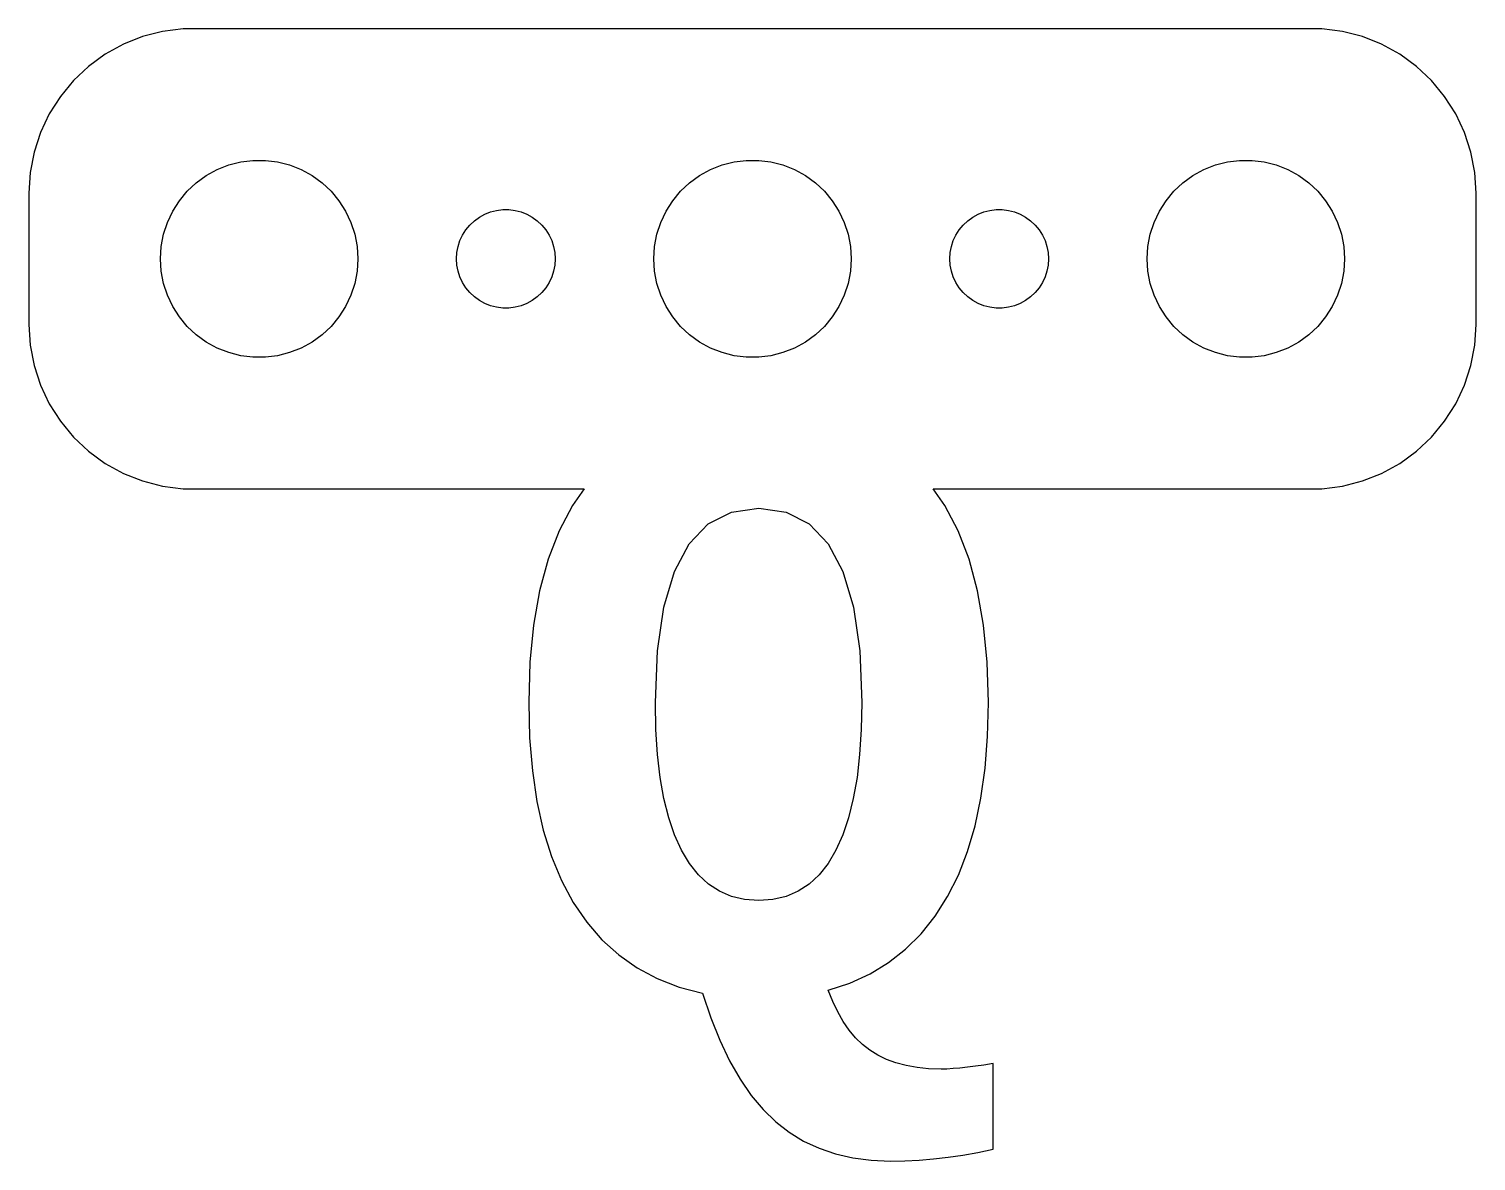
# Model space of a CAD drawing. Header units: metres. Extents: x -22 to 22, y -27.4 to 7.
import ezdxf

# ---------------------------------------------------------------- set-up
doc = ezdxf.new("R2010")
doc.units = ezdxf.units.M

msp = doc.modelspace()

# ---------------------------------------------------------------- linework, layer by layer
for p, q in [((-18.5451, 6.75528), (-19.1289, 6.52412)), ((-17.9369, 6.91142), (-18.5451, 6.75528)), ((-17.3139, 6.99013), (-17.9369, 6.91142)), ((17.3139, 6.99013), (-17.3139, 6.99013)), ((17.9369, 6.91142), (17.3139, 6.99013)), ((18.5451, 6.75528), (17.9369, 6.91142)), ((19.1289, 6.52412), (18.5451, 6.75528)), ((-19.6791, 6.22163), (-20.1871, 5.85255)), ((-19.1289, 6.52412), (-19.6791, 6.22163)), ((19.6791, 6.22163), (19.1289, 6.52412)), ((20.1871, 5.85255), (19.6791, 6.22163)), ((-20.1871, 5.85255), (-20.6448, 5.42273)), ((20.6448, 5.42273), (20.1871, 5.85255)), ((-20.6448, 5.42273), (-21.0451, 4.93892)), ((21.0451, 4.93892), (20.6448, 5.42273)), ((-21.0451, 4.93892), (-21.3815, 4.40877)), ((21.3815, 4.40877), (21.0451, 4.93892)), ((-21.3815, 4.40877), (-21.6489, 3.84062)), ((21.6489, 3.84062), (21.3815, 4.40877)), ((-21.6489, 3.84062), (-21.8429, 3.24344)), ((21.8429, 3.24344), (21.6489, 3.84062)), ((-21.8429, 3.24344), (-21.9606, 2.62666)), ((21.9606, 2.62666), (21.8429, 3.24344)), ((-16.6075, 2.53297), (-16.2773, 2.71448)), ((-16.2773, 2.71448), (-15.927, 2.85316)), ((-15.927, 2.85316), (-15.5621, 2.94685)), ((-15.5621, 2.94685), (-15.1884, 2.99408)), ((-15.1884, 2.99408), (-14.8116, 2.99408)), ((-14.8116, 2.99408), (-14.4379, 2.94685)), ((-14.4379, 2.94685), (-14.0729, 2.85316)), ((-14.0729, 2.85316), (-13.7227, 2.71448)), ((-13.7227, 2.71448), (-13.3925, 2.53297)), ((-1.60747, 2.53297), (-1.27733, 2.71448)), ((-1.27733, 2.71448), (-0.927048, 2.85316)), ((-0.927048, 2.85316), (-0.562134, 2.94685)), ((-0.562134, 2.94685), (-0.18837, 2.99408)), ((-0.18837, 2.99408), (0.18837, 2.99408)), ((0.18837, 2.99408), (0.562134, 2.94685)), ((0.562134, 2.94685), (0.927048, 2.85316)), ((0.927048, 2.85316), (1.27733, 2.71448)), ((1.27733, 2.71448), (1.60747, 2.53297)), ((13.3925, 2.53297), (13.7227, 2.71448)), ((13.7227, 2.71448), (14.0729, 2.85316)), ((14.0729, 2.85316), (14.4379, 2.94685)), ((14.4379, 2.94685), (14.8116, 2.99408)), ((14.8116, 2.99408), (15.1884, 2.99408)), ((15.1884, 2.99408), (15.5621, 2.94685)), ((15.5621, 2.94685), (15.927, 2.85316)), ((15.927, 2.85316), (16.2773, 2.71448)), ((16.2773, 2.71448), (16.6075, 2.53297)), ((-21.9606, 2.62666), (-22, 2)), ((-17.1869, 2.05363), (-16.9123, 2.31154)), ((-16.9123, 2.31154), (-16.6075, 2.53297)), ((-13.3925, 2.53297), (-13.0877, 2.31154)), ((-13.0877, 2.31154), (-12.8131, 2.05363)), ((-2.1869, 2.05363), (-1.91226, 2.31154)), ((-1.91226, 2.31154), (-1.60747, 2.53297)), ((1.60747, 2.53297), (1.91226, 2.31154)), ((1.91226, 2.31154), (2.1869, 2.05363)), ((12.8131, 2.05363), (13.0877, 2.31154)), ((13.0877, 2.31154), (13.3925, 2.53297)), ((16.6075, 2.53297), (16.9123, 2.31154)), ((16.9123, 2.31154), (17.1869, 2.05363)), ((22, 2), (21.9606, 2.62666)), ((-22, 2), (-22, -2)), ((-17.6289, 1.44525), (-17.427, 1.76335)), ((-17.427, 1.76335), (-17.1869, 2.05363)), ((-12.8131, 2.05363), (-12.5729, 1.76335)), ((-12.5729, 1.76335), (-12.3711, 1.44525)), ((-2.62891, 1.44525), (-2.42705, 1.76335)), ((-2.42705, 1.76335), (-2.1869, 2.05363)), ((2.1869, 2.05363), (2.42705, 1.76335)), ((2.42705, 1.76335), (2.62891, 1.44525)), ((12.3711, 1.44525), (12.5729, 1.76335)), ((12.5729, 1.76335), (12.8131, 2.05363)), ((17.1869, 2.05363), (17.427, 1.76335)), ((17.427, 1.76335), (17.6289, 1.44525)), ((22, -2), (22, 2)), ((-17.7893, 1.10437), (-17.6289, 1.44525)), ((-12.3711, 1.44525), (-12.2107, 1.10437)), ((-8.30373, 1.26648), (-8.13866, 1.35724)), ((-8.13866, 1.35724), (-7.96352, 1.42657)), ((-7.96352, 1.42657), (-7.78107, 1.47342)), ((-7.78107, 1.47342), (-7.59418, 1.49704)), ((-7.59418, 1.49704), (-7.40581, 1.49704)), ((-7.40581, 1.49704), (-7.21892, 1.47342)), ((-7.21892, 1.47342), (-7.03647, 1.42657)), ((-7.03647, 1.42657), (-6.86133, 1.35724)), ((-6.86133, 1.35724), (-6.69626, 1.26648)), ((-2.78932, 1.10437), (-2.62891, 1.44525)), ((2.62891, 1.44525), (2.78932, 1.10437)), ((6.69626, 1.26648), (6.86133, 1.35724)), ((6.86133, 1.35724), (7.03647, 1.42657)), ((7.03647, 1.42657), (7.21892, 1.47342)), ((7.21892, 1.47342), (7.40581, 1.49704)), ((7.40581, 1.49704), (7.59418, 1.49704)), ((7.59418, 1.49704), (7.78107, 1.47342)), ((7.78107, 1.47342), (7.96352, 1.42657)), ((7.96352, 1.42657), (8.13866, 1.35724)), ((8.13866, 1.35724), (8.30373, 1.26648)), ((12.2107, 1.10437), (12.3711, 1.44525)), ((17.6289, 1.44525), (17.7893, 1.10437)), ((-17.9057, 0.746063), (-17.7893, 1.10437)), ((-12.2107, 1.10437), (-12.0942, 0.746063)), ((-8.81445, 0.722626), (-8.71352, 0.881668)), ((-8.71352, 0.881668), (-8.59344, 1.02681)), ((-8.59344, 1.02681), (-8.45613, 1.15576)), ((-8.45613, 1.15576), (-8.30373, 1.26648)), ((-6.69626, 1.26648), (-6.54385, 1.15576)), ((-6.54385, 1.15576), (-6.40654, 1.02681)), ((-6.40654, 1.02681), (-6.28647, 0.881668)), ((-6.28647, 0.881668), (-6.18553, 0.722626)), ((-2.90575, 0.746063), (-2.78932, 1.10437)), ((2.78932, 1.10437), (2.90575, 0.746063)), ((6.18553, 0.722626), (6.28647, 0.881668)), ((6.28647, 0.881668), (6.40654, 1.02681)), ((6.40654, 1.02681), (6.54385, 1.15576)), ((6.54385, 1.15576), (6.69626, 1.26648)), ((8.30373, 1.26648), (8.45613, 1.15576)), ((8.45613, 1.15576), (8.59344, 1.02681)), ((8.59344, 1.02681), (8.71352, 0.881668)), ((8.71352, 0.881668), (8.81445, 0.722626)), ((12.0942, 0.746063), (12.2107, 1.10437)), ((17.7893, 1.10437), (17.9057, 0.746063)), ((-17.9763, 0.375992), (-17.9057, 0.746063)), ((-12.0942, 0.746063), (-12.0237, 0.375992)), ((-8.95287, 0.373032), (-8.89465, 0.552185)), ((-8.89465, 0.552185), (-8.81445, 0.722626)), ((-6.18553, 0.722626), (-6.10533, 0.552185)), ((-6.10533, 0.552185), (-6.04712, 0.373032)), ((-2.97633, 0.375992), (-2.90575, 0.746063)), ((2.90575, 0.746063), (2.97633, 0.375992)), ((6.04712, 0.373032), (6.10533, 0.552185)), ((6.10533, 0.552185), (6.18553, 0.722626)), ((8.81445, 0.722626), (8.89465, 0.552185)), ((8.89465, 0.552185), (8.95287, 0.373032)), ((12.0237, 0.375992), (12.0942, 0.746063)), ((17.9057, 0.746063), (17.9763, 0.375992)), ((-18, 0), (-17.9763, 0.375992)), ((-17.9763, -0.375992), (-18, 0)), ((-12.0237, 0.375992), (-12, 0)), ((-12, 0), (-12.0237, -0.375992)), ((-9, 0), (-8.98816, 0.187988)), ((-8.98816, -0.187988), (-9, 0)), ((-8.98816, 0.187988), (-8.95287, 0.373032)), ((-6.04712, 0.373032), (-6.01183, 0.187988)), ((-6.01183, 0.187988), (-6, 0)), ((-6, 0), (-6.01183, -0.187988)), ((-3, 0), (-2.97633, 0.375992)), ((-2.97633, -0.375992), (-3, 0)), ((2.97633, 0.375992), (3, 0)), ((3, 0), (2.97633, -0.375992)), ((6, 0), (6.01183, 0.187988)), ((6.01183, -0.187988), (6, 0)), ((6.01183, 0.187988), (6.04712, 0.373032)), ((8.95287, 0.373032), (8.98816, 0.187988)), ((8.98816, 0.187988), (9, 0)), ((9, 0), (8.98816, -0.187988)), ((12, 0), (12.0237, 0.375992)), ((12.0237, -0.375992), (12, 0)), ((17.9763, 0.375992), (18, 0)), ((18, 0), (17.9763, -0.375992)), ((-17.9057, -0.746063), (-17.9763, -0.375992)), ((-12.0237, -0.375992), (-12.0942, -0.746063)), ((-8.95287, -0.373032), (-8.98816, -0.187988)), ((-8.89465, -0.552185), (-8.95287, -0.373032)), ((-6.04712, -0.373032), (-6.10533, -0.552185)), ((-6.01183, -0.187988), (-6.04712, -0.373032)), ((-2.90575, -0.746063), (-2.97633, -0.375992)), ((2.97633, -0.375992), (2.90575, -0.746063)), ((6.04712, -0.373032), (6.01183, -0.187988)), ((6.10533, -0.552185), (6.04712, -0.373032)), ((8.95287, -0.373032), (8.89465, -0.552185)), ((8.98816, -0.187988), (8.95287, -0.373032)), ((12.0942, -0.746063), (12.0237, -0.375992)), ((17.9763, -0.375992), (17.9057, -0.746063)), ((-17.7893, -1.10437), (-17.9057, -0.746063)), ((-12.0942, -0.746063), (-12.2107, -1.10437)), ((-8.81445, -0.722626), (-8.89465, -0.552185)), ((-8.71352, -0.881668), (-8.81445, -0.722626)), ((-6.18553, -0.722626), (-6.28647, -0.881668)), ((-6.10533, -0.552185), (-6.18553, -0.722626)), ((-2.78932, -1.10437), (-2.90575, -0.746063)), ((2.90575, -0.746063), (2.78932, -1.10437)), ((6.18553, -0.722626), (6.10533, -0.552185)), ((6.28647, -0.881668), (6.18553, -0.722626)), ((8.81445, -0.722626), (8.71352, -0.881668)), ((8.89465, -0.552185), (8.81445, -0.722626)), ((12.2107, -1.10437), (12.0942, -0.746063)), ((17.9057, -0.746063), (17.7893, -1.10437)), ((-17.6289, -1.44525), (-17.7893, -1.10437)), ((-12.2107, -1.10437), (-12.3711, -1.44525)), ((-8.59344, -1.02681), (-8.71352, -0.881668)), ((-8.45613, -1.15576), (-8.59344, -1.02681)), ((-8.30373, -1.26648), (-8.45613, -1.15576)), ((-8.13866, -1.35724), (-8.30373, -1.26648)), ((-6.69626, -1.26648), (-6.86133, -1.35724)), ((-6.54385, -1.15576), (-6.69626, -1.26648)), ((-6.40654, -1.02681), (-6.54385, -1.15576)), ((-6.28647, -0.881668), (-6.40654, -1.02681)), ((-2.62891, -1.44525), (-2.78932, -1.10437)), ((2.78932, -1.10437), (2.62891, -1.44525)), ((6.40654, -1.02681), (6.28647, -0.881668)), ((6.54385, -1.15576), (6.40654, -1.02681)), ((6.69626, -1.26648), (6.54385, -1.15576)), ((6.86133, -1.35724), (6.69626, -1.26648)), ((8.30373, -1.26648), (8.13866, -1.35724)), ((8.45613, -1.15576), (8.30373, -1.26648)), ((8.59344, -1.02681), (8.45613, -1.15576)), ((8.71352, -0.881668), (8.59344, -1.02681)), ((12.3711, -1.44525), (12.2107, -1.10437)), ((17.7893, -1.10437), (17.6289, -1.44525)), ((-17.427, -1.76335), (-17.6289, -1.44525)), ((-12.3711, -1.44525), (-12.5729, -1.76335)), ((-7.96352, -1.42657), (-8.13866, -1.35724)), ((-7.78107, -1.47342), (-7.96352, -1.42657)), ((-7.59418, -1.49704), (-7.78107, -1.47342)), ((-7.40581, -1.49704), (-7.59418, -1.49704)), ((-7.21892, -1.47342), (-7.40581, -1.49704)), ((-7.03647, -1.42657), (-7.21892, -1.47342)), ((-6.86133, -1.35724), (-7.03647, -1.42657)), ((-2.42705, -1.76335), (-2.62891, -1.44525)), ((2.62891, -1.44525), (2.42705, -1.76335)), ((7.03647, -1.42657), (6.86133, -1.35724)), ((7.21892, -1.47342), (7.03647, -1.42657)), ((7.40581, -1.49704), (7.21892, -1.47342)), ((7.59418, -1.49704), (7.40581, -1.49704)), ((7.78107, -1.47342), (7.59418, -1.49704)), ((7.96352, -1.42657), (7.78107, -1.47342)), ((8.13866, -1.35724), (7.96352, -1.42657)), ((12.5729, -1.76335), (12.3711, -1.44525)), ((17.6289, -1.44525), (17.427, -1.76335)), ((-22, -2), (-21.9606, -2.62666)), ((-17.1869, -2.05363), (-17.427, -1.76335)), ((-16.9123, -2.31154), (-17.1869, -2.05363)), ((-12.8131, -2.05363), (-13.0877, -2.31154)), ((-12.5729, -1.76335), (-12.8131, -2.05363)), ((-2.1869, -2.05363), (-2.42705, -1.76335)), ((-1.91226, -2.31154), (-2.1869, -2.05363)), ((2.1869, -2.05363), (1.91226, -2.31154)), ((2.42705, -1.76335), (2.1869, -2.05363)), ((12.8131, -2.05363), (12.5729, -1.76335)), ((13.0877, -2.31154), (12.8131, -2.05363)), ((17.1869, -2.05363), (16.9123, -2.31154)), ((17.427, -1.76335), (17.1869, -2.05363)), ((21.9606, -2.62666), (22, -2)), ((-21.9606, -2.62666), (-21.8429, -3.24344)), ((-16.6075, -2.53297), (-16.9123, -2.31154)), ((-16.2773, -2.71448), (-16.6075, -2.53297)), ((-13.3925, -2.53297), (-13.7227, -2.71448)), ((-13.0877, -2.31154), (-13.3925, -2.53297)), ((-1.60747, -2.53297), (-1.91226, -2.31154)), ((-1.27733, -2.71448), (-1.60747, -2.53297)), ((1.60747, -2.53297), (1.27733, -2.71448)), ((1.91226, -2.31154), (1.60747, -2.53297)), ((13.3925, -2.53297), (13.0877, -2.31154)), ((13.7227, -2.71448), (13.3925, -2.53297)), ((16.6075, -2.53297), (16.2773, -2.71448)), ((16.9123, -2.31154), (16.6075, -2.53297)), ((21.8429, -3.24344), (21.9606, -2.62666)), ((-15.927, -2.85316), (-16.2773, -2.71448)), ((-15.5621, -2.94685), (-15.927, -2.85316)), ((-15.1884, -2.99408), (-15.5621, -2.94685)), ((-14.8116, -2.99408), (-15.1884, -2.99408)), ((-14.4379, -2.94685), (-14.8116, -2.99408)), ((-14.0729, -2.85316), (-14.4379, -2.94685)), ((-13.7227, -2.71448), (-14.0729, -2.85316)), ((-0.927048, -2.85316), (-1.27733, -2.71448)), ((-0.562134, -2.94685), (-0.927048, -2.85316)), ((-0.18837, -2.99408), (-0.562134, -2.94685)), ((0.18837, -2.99408), (-0.18837, -2.99408)), ((0.562134, -2.94685), (0.18837, -2.99408)), ((0.927048, -2.85316), (0.562134, -2.94685)), ((1.27733, -2.71448), (0.927048, -2.85316)), ((14.0729, -2.85316), (13.7227, -2.71448)), ((14.4379, -2.94685), (14.0729, -2.85316)), ((14.8116, -2.99408), (14.4379, -2.94685)), ((15.1884, -2.99408), (14.8116, -2.99408)), ((15.5621, -2.94685), (15.1884, -2.99408)), ((15.927, -2.85316), (15.5621, -2.94685)), ((16.2773, -2.71448), (15.927, -2.85316)), ((-21.8429, -3.24344), (-21.6489, -3.84062)), ((21.6489, -3.84062), (21.8429, -3.24344)), ((-21.6489, -3.84062), (-21.3815, -4.40877)), ((21.3815, -4.40877), (21.6489, -3.84062)), ((-21.3815, -4.40877), (-21.0451, -4.93892)), ((21.0451, -4.93892), (21.3815, -4.40877)), ((-21.0451, -4.93892), (-20.6448, -5.42273)), ((20.6448, -5.42273), (21.0451, -4.93892)), ((-20.6448, -5.42273), (-20.1871, -5.85255)), ((20.1871, -5.85255), (20.6448, -5.42273)), ((-20.1871, -5.85255), (-19.6791, -6.22163)), ((19.6791, -6.22163), (20.1871, -5.85255)), ((-19.6791, -6.22163), (-19.1289, -6.52412)), ((-19.1289, -6.52412), (-18.5451, -6.75528)), ((18.5451, -6.75528), (19.1289, -6.52412)), ((19.1289, -6.52412), (19.6791, -6.22163)), ((-18.5451, -6.75528), (-17.9369, -6.91142)), ((-17.9369, -6.91142), (-17.3139, -6.99013)), ((-17.3139, -6.99013), (-5.11426, -6.99013)), ((-5.11426, -6.99013), (-5.47472, -7.50206)), ((5.84953, -7.50206), (5.49033, -6.99013)), ((5.49033, -6.99013), (17.3139, -6.99013)), ((17.3139, -6.99013), (17.9369, -6.91142)), ((17.9369, -6.91142), (18.5451, -6.75528)), ((-5.47472, -7.50206), (-5.88107, -8.27457)), ((-1.34831, -8.06277), (-0.642532, -7.7007)), ((-0.642532, -7.7007), (0.191559, -7.58)), ((0.191559, -7.58), (1.02219, -7.7007)), ((1.02219, -7.7007), (1.72502, -8.06277)), ((6.25447, -8.27457), (5.84953, -7.50206)), ((-5.88107, -8.27457), (-6.21355, -9.13753)), ((-1.92577, -8.66623), (-1.34831, -8.06277)), ((1.72502, -8.06277), (2.30006, -8.66623)), ((6.5858, -9.13753), (6.25447, -8.27457)), ((-2.37491, -9.51108), (-1.92577, -8.66623)), ((2.30006, -8.66623), (2.74733, -9.51108)), ((-6.21355, -9.13753), (-6.47214, -10.0909)), ((6.84349, -10.0909), (6.5858, -9.13753)), ((-2.69571, -10.5973), (-2.37491, -9.51108)), ((2.74733, -9.51108), (3.0668, -10.5973)), ((-6.47214, -10.0909), (-6.65685, -11.1348)), ((7.02756, -11.1348), (6.84349, -10.0909)), ((-2.8882, -11.9249), (-2.69571, -10.5973)), ((3.0668, -10.5973), (3.25848, -11.9249)), ((-6.65685, -11.1348), (-6.76767, -12.2691)), ((7.138, -12.2691), (7.02756, -11.1348)), ((-6.76767, -12.2691), (-6.80461, -13.4939)), ((-2.95236, -13.4939), (-2.8882, -11.9249)), ((3.25848, -11.9249), (3.32237, -13.4939)), ((7.17482, -13.4939), (7.138, -12.2691)), ((-6.80461, -13.4939), (-6.77701, -14.5647)), ((-2.93619, -14.3113), (-2.95236, -13.4939)), ((3.32237, -13.4939), (3.30634, -14.3113)), ((7.14944, -14.5231), (7.17482, -13.4939)), ((-2.88768, -15.0701), (-2.93619, -14.3113)), ((3.30634, -14.3113), (3.25821, -15.0701)), ((-6.77701, -14.5647), (-6.69418, -15.5681)), ((7.07332, -15.4902), (7.14944, -14.5231)), ((-2.80684, -15.7702), (-2.88768, -15.0701)), ((3.25821, -15.0701), (3.17801, -15.7702)), ((-6.69418, -15.5681), (-6.55614, -16.5042)), ((-2.69365, -16.4116), (-2.80684, -15.7702)), ((3.17801, -15.7702), (3.0657, -16.4116)), ((6.94644, -16.3953), (7.07332, -15.4902)), ((-6.55614, -16.5042), (-6.36288, -17.373)), ((-2.54813, -16.9945), (-2.69365, -16.4116)), ((3.0657, -16.4116), (2.92134, -16.9945)), ((6.76881, -17.2384), (6.94644, -16.3953)), ((-2.37025, -17.5187), (-2.54813, -16.9945)), ((2.92134, -16.9945), (2.74489, -17.5187)), ((-6.36288, -17.373), (-6.11441, -18.1745)), ((-2.16006, -17.9842), (-2.37025, -17.5187)), ((2.74489, -17.5187), (2.53635, -17.9842)), ((6.54045, -18.0193), (6.76881, -17.2384)), ((-1.91798, -18.3893), (-2.16006, -17.9842)), ((2.53635, -17.9842), (2.29604, -18.3893)), ((6.26132, -18.7383), (6.54045, -18.0193)), ((-6.11441, -18.1745), (-5.81071, -18.9086)), ((-1.64462, -18.7321), (-1.91798, -18.3893)), ((2.29604, -18.3893), (2.02419, -18.7321)), ((-5.81071, -18.9086), (-5.45181, -19.5755)), ((-1.33997, -19.0125), (-1.64462, -18.7321)), ((2.02419, -18.7321), (1.72076, -19.0125)), ((5.93146, -19.3952), (6.26132, -18.7383)), ((-1.00403, -19.2306), (-1.33997, -19.0125)), ((-0.63678, -19.3864), (-1.00403, -19.2306)), ((1.3858, -19.2306), (1.01927, -19.3864)), ((1.72076, -19.0125), (1.3858, -19.2306)), ((-5.45181, -19.5755), (-5.04031, -20.1745)), ((-0.238251, -19.4799), (-0.63678, -19.3864)), ((0.191559, -19.511), (-0.238251, -19.4799)), ((0.621185, -19.4799), (0.191559, -19.511)), ((1.01927, -19.3864), (0.621185, -19.4799)), ((5.55293, -19.9897), (5.93146, -19.3952)), ((-5.04031, -20.1745), (-4.57884, -20.7051)), ((5.12788, -20.5216), (5.55293, -19.9897)), ((4.6563, -20.9909), (5.12788, -20.5216)), ((-4.57884, -20.7051), (-4.06741, -21.1674)), ((4.13817, -21.3977), (4.6563, -20.9909)), ((-4.06741, -21.1674), (-3.50603, -21.5613)), ((3.5735, -21.7419), (4.13817, -21.3977)), ((-3.50603, -21.5613), (-2.89467, -21.8868)), ((-2.89467, -21.8868), (-2.23334, -22.144)), ((2.9623, -22.0235), (3.5735, -21.7419)), ((-2.23334, -22.144), (-1.52203, -22.3327)), ((-1.52203, -22.3327), (-1.26833, -23.0783)), ((2.30455, -22.2425), (2.9623, -22.0235)), ((2.44073, -22.5858), (2.30455, -22.2425)), ((2.59164, -22.9014), (2.44073, -22.5858)), ((-1.26833, -23.0783), (-0.993042, -23.7615)), ((2.75728, -23.1895), (2.59164, -22.9014)), ((2.93764, -23.4499), (2.75728, -23.1895)), ((3.13274, -23.6828), (2.93764, -23.4499)), ((3.34254, -23.888), (3.13274, -23.6828)), ((-0.993042, -23.7615), (-0.696198, -24.3825)), ((3.56709, -24.0655), (3.34254, -23.888)), ((3.8101, -24.2177), (3.56709, -24.0655)), ((-0.696198, -24.3825), (-0.377792, -24.9411)), ((4.07518, -24.3464), (3.8101, -24.2177)), ((4.36234, -24.4517), (4.07518, -24.3464)), ((4.67157, -24.5336), (4.36234, -24.4517)), ((5.0029, -24.5921), (4.67157, -24.5336)), ((5.35629, -24.6273), (5.0029, -24.5921)), ((5.73177, -24.639), (5.35629, -24.6273)), ((5.90611, -24.6355), (5.73177, -24.639)), ((6.09782, -24.6253), (5.90611, -24.6355)), ((6.30687, -24.6082), (6.09782, -24.6253)), ((6.53326, -24.5843), (6.30687, -24.6082)), ((6.77702, -24.5536), (6.53326, -24.5843)), ((7.03812, -24.516), (6.77702, -24.5536)), ((7.31656, -24.4716), (7.03812, -24.516)), ((7.31656, -27.0742), (7.31656, -24.4716)), ((-0.377792, -24.9411), (-0.037811, -25.4373)), ((-0.037811, -25.4373), (0.323715, -25.8713)), ((0.323715, -25.8713), (0.706833, -26.2429)), ((0.706833, -26.2429), (1.11572, -26.5592)), ((1.11572, -26.5592), (1.55458, -26.8267)), ((1.55458, -26.8267), (2.02341, -27.0456)), ((2.02341, -27.0456), (2.52222, -27.2159)), ((2.52222, -27.2159), (3.05099, -27.3375)), ((5.94873, -27.3171), (6.39941, -27.2508)), ((6.39941, -27.2508), (6.85536, -27.1699)), ((6.85536, -27.1699), (7.31656, -27.0742)), ((3.05099, -27.3375), (3.60974, -27.4105)), ((3.60974, -27.4105), (4.19847, -27.4348)), ((4.19847, -27.4348), (4.62816, -27.4275)), ((4.62816, -27.4275), (5.0631, -27.4054)), ((5.0631, -27.4054), (5.50328, -27.3686)), ((5.50328, -27.3686), (5.94873, -27.3171))]:
    msp.add_line(p, q)

doc.saveas('drawing.dxf')
